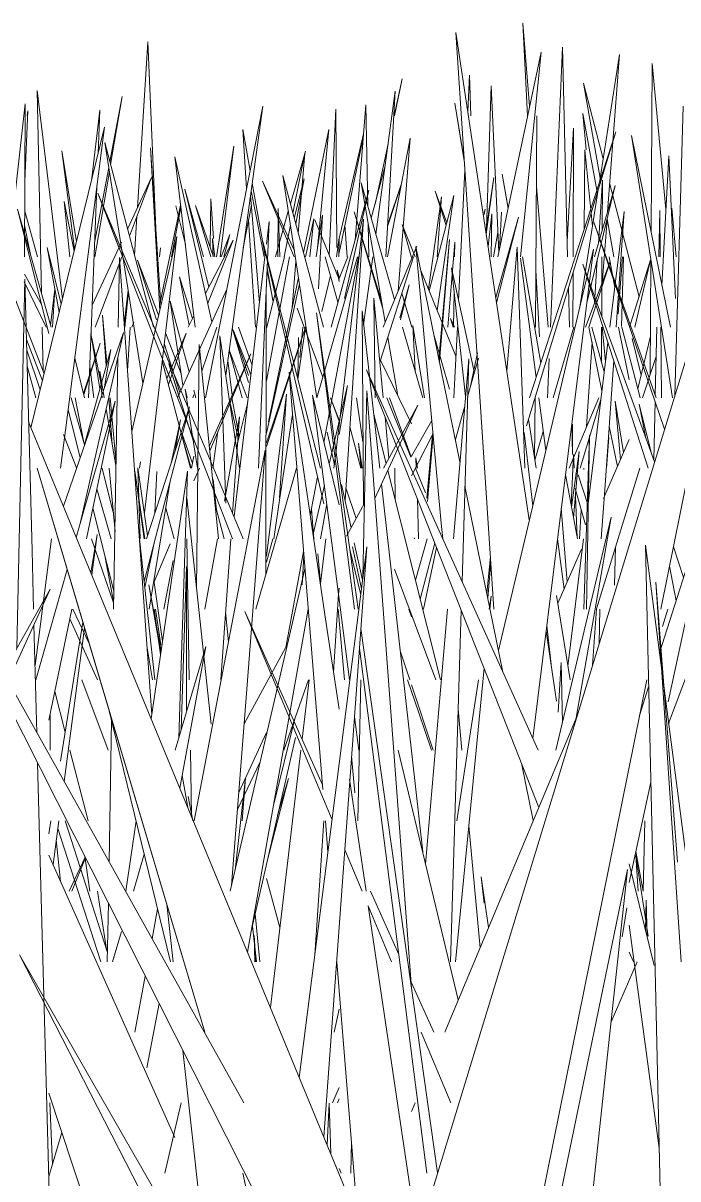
# Model space of a CAD drawing. Header units: millimetres. Extents: x -10020 to 20888, y -4665 to 12339.
# Drawn here: x 1225.4 to 1251.03, y 3071.81 to 3117.04 of the extents above; entities that cross this region are included whole.
import ezdxf

# ---------------------------------------------------------------- set-up
doc = ezdxf.new("R2010")
doc.units = ezdxf.units.MM
doc.layers.add('G-IMPT', color=8, linetype='Continuous', lineweight=9)

# ---------------------------------------------------------------- blocks, each defined once
blk = doc.blocks.new('Grass Array - 25_dwg-V18-West')
at = {"layer": 'G-IMPT'}
for p, q in [((1244.382, 3109.786), (1244.158, 3111.137)), ((1244.385, 3109.798), (1244.158, 3111.137)), ((1229.186, 3108.334), (1228.321, 3110.386)), ((1229.151, 3108.259), (1228.321, 3110.386)), ((1241.805, 3105.322), (1242.091, 3108.572)), ((1241.816, 3105.295), (1242.091, 3108.572)), ((1231.57, 3102.677), (1230.896, 3104.276)), ((1231.44, 3102.391), (1230.954, 3103.635)), ((1231.487, 3102.495), (1231.098, 3103.71)), ((1231.487, 3102.495), (1231.098, 3103.71))]:
    blk.add_line(p, q, dxfattribs=at)
blk = doc.blocks.new('Grass Array - 25_dwg-V19-West')
at = {"layer": 'G-IMPT'}
for p, q in [((1245.214, 3097.598), (1242.335, 3116.682)), ((1243.149, 3104.396), (1242.335, 3116.682)), ((1243.984, 3107.901), (1245.675, 3115.907)), ((1244.872, 3107.901), (1245.675, 3115.907)), ((1242.87, 3115.002), (1242.802, 3113.587)), ((1242.87, 3115.002), (1242.925, 3113.419)), ((1232.535, 3102.383), (1234.785, 3113.795)), ((1233.33, 3103.271), (1234.785, 3113.795)), ((1250.91, 3102.465), (1251.236, 3113.798)), ((1228.071, 3110.876), (1228.397, 3113.635)), ((1228.331, 3111.939), (1228.397, 3113.635)), ((1237.765, 3059.414), (1254.289, 3113.531)), ((1245.456, 3105.142), (1245.507, 3113.419)), ((1225.707, 3101.21), (1228.582, 3112.965)), ((1227.079, 3101.309), (1228.582, 3112.965)), ((1236.374, 3108.054), (1237.372, 3112.884)), ((1236.928, 3108.248), (1237.372, 3112.884)), ((1245.101, 3101.284), (1248.602, 3112.795)), ((1245.226, 3102.383), (1248.602, 3112.795)), ((1230.498, 3105.142), (1228.598, 3112.376)), ((1230.087, 3102.948), (1228.598, 3112.376)), ((1250.736, 3105.142), (1249.219, 3112.648)), ((1250.82, 3102.383), (1249.219, 3112.648)), ((1227.487, 3108.487), (1226.92, 3112.045)), ((1227.415, 3108.192), (1226.92, 3112.045)), ((1230.795, 3106.009), (1230.381, 3112.163)), ((1230.745, 3105.794), (1230.381, 3112.163)), ((1235.959, 3109.607), (1236.43, 3111.952)), ((1236.171, 3108.815), (1236.43, 3111.952)), ((1231.343, 3111.815), (1232.79, 3105.354)), ((1231.343, 3111.815), (1232.13, 3105.142)), ((1232.13, 3105.142), (1231.343, 3111.815)), ((1229.489, 3108.985), (1230.429, 3111.004)), ((1229.562, 3108.705), (1230.429, 3111.004)), ((1237.152, 3105.142), (1235.567, 3111.077)), ((1236.893, 3102.383), (1235.567, 3111.077)), ((1242.692, 3111.291), (1242.448, 3106.183)), ((1243.513, 3108.874), (1243.823, 3110.997)), ((1243.529, 3108.769), (1243.823, 3110.997)), ((1244.382, 3109.786), (1244.158, 3111.137)), ((1244.385, 3109.798), (1244.158, 3111.137)), ((1227.957, 3102.383), (1228.279, 3110.618)), ((1234.774, 3110.853), (1236.012, 3107.901)), ((1234.774, 3110.853), (1236.016, 3108.13)), ((1236.011, 3109.416), (1236.396, 3110.944)), ((1236.07, 3109.193), (1236.396, 3110.944)), ((1237.455, 3105.142), (1238.933, 3110.508)), ((1237.977, 3106.267), (1238.933, 3110.508)), ((1239.941, 3106.229), (1238.633, 3110.79)), ((1239.571, 3105.339), (1238.633, 3110.79)), ((1247.462, 3106.092), (1248.58, 3110.682)), ((1247.766, 3107.901), (1248.58, 3110.682)), ((1247.917, 3108.417), (1248.076, 3110.898)), ((1248.066, 3108.925), (1248.076, 3110.898)), ((1233.598, 3097.865), (1228.321, 3110.386)), ((1232.682, 3099.205), (1228.321, 3110.386)), ((1226.406, 3104.902), (1225.182, 3109.764)), ((1226.495, 3105.142), (1225.182, 3109.764)), ((1230.783, 3106.18), (1231.566, 3109.921)), ((1231.209, 3107.901), (1231.576, 3109.838)), ((1239.43, 3106.158), (1238.36, 3109.662)), ((1239.471, 3105.916), (1238.36, 3109.662)), ((1244.041, 3108.169), (1244.131, 3109.649)), ((1248.365, 3105.142), (1248.925, 3109.674)), ((1248.61, 3105.142), (1248.925, 3109.674)), ((1250.279, 3107.901), (1250.323, 3109.707)), ((1250.338, 3107.901), (1250.323, 3109.707)), ((1235.031, 3109.274), (1234.615, 3099.624)), ((1235.031, 3109.274), (1234.925, 3108.388)), ((1234.925, 3108.388), (1235.031, 3109.274)), ((1236.447, 3107.901), (1236.773, 3109.383)), ((1236.627, 3107.901), (1236.773, 3109.383)), ((1237.765, 3107.004), (1236.817, 3109.342)), ((1236.876, 3107.901), (1237.121, 3109.524)), ((1236.963, 3106.649), (1237.121, 3109.524)), ((1237.638, 3100.212), (1238.727, 3109.365)), ((1238.002, 3098.379), (1238.727, 3109.365)), ((1240.748, 3107.901), (1240.231, 3109.161)), ((1240.603, 3107.873), (1240.231, 3109.161)), ((1243.599, 3108.303), (1243.75, 3109.575)), ((1243.725, 3107.901), (1243.75, 3109.575)), ((1243.901, 3106.303), (1244.796, 3109.45)), ((1243.932, 3106.095), (1244.796, 3109.45)), ((1250.51, 3101.155), (1247.741, 3109.247)), ((1250.177, 3102.383), (1247.741, 3109.247)), ((1235.617, 3107.901), (1235.864, 3109.13)), ((1226.89, 3106.045), (1226.337, 3108.257)), ((1226.812, 3105.728), (1226.337, 3108.257)), ((1228.099, 3106), (1229.247, 3108.465)), ((1229.652, 3101.066), (1231.415, 3108.69)), ((1230.144, 3097.876), (1231.415, 3108.69)), ((1237.04, 3099.624), (1234.779, 3108.493)), ((1237.173, 3098.234), (1234.779, 3108.493)), ((1239.489, 3105.142), (1240.811, 3108.316)), ((1242.498, 3099.877), (1240.775, 3108.305)), ((1241.768, 3097.473), (1240.775, 3108.305)), ((1241.679, 3103.883), (1242.091, 3108.572)), ((1241.693, 3103.817), (1242.091, 3108.572)), ((1242.029, 3105.142), (1242.299, 3108.473)), ((1242.29, 3107.901), (1242.299, 3108.473)), ((1244.334, 3103.432), (1244.739, 3108.274)), ((1245.036, 3099.624), (1244.739, 3108.274)), ((1226.223, 3103.318), (1224.44, 3107.901)), ((1228.218, 3105.142), (1229.259, 3107.901)), ((1229.171, 3107.876), (1229.124, 3105.142)), ((1229.171, 3107.876), (1230.434, 3089.977)), ((1233.655, 3097.731), (1234.867, 3107.901)), ((1234.867, 3107.901), (1233.735, 3098.402)), ((1234.925, 3105.106), (1235.629, 3107.901)), ((1234.925, 3103.04), (1235.829, 3107.901)), ((1236.9, 3102.383), (1238.493, 3107.901)), ((1237.177, 3100.637), (1238.533, 3107.901)), ((1237.724, 3106.117), (1237.222, 3107.901)), ((1239.366, 3103.774), (1240.679, 3107.901)), ((1245.483, 3103.175), (1244.866, 3107.845)), ((1245.663, 3103.729), (1244.942, 3107.901)), ((1245.217, 3097.598), (1247.723, 3108.195)), ((1245.35, 3089.05), (1247.723, 3108.195)), ((1247.766, 3106.077), (1247.877, 3107.794)), ((1248.047, 3105.571), (1248.06, 3107.901)), ((1248.692, 3105.666), (1248.859, 3107.901)), ((1248.823, 3105.168), (1248.898, 3107.901)), ((1235.93, 3105.905), (1236.08, 3107.713)), ((1237.699, 3107.369), (1237.765, 3107.106)), ((1237.699, 3107.369), (1237.765, 3106.926)), ((1237.765, 3106.926), (1237.699, 3107.369)), ((1242.344, 3104.01), (1240.967, 3107.368)), ((1243.048, 3103.467), (1242.164, 3107.466)), ((1242.716, 3102.43), (1242.164, 3107.466)), ((1250.118, 3099.87), (1247.306, 3107.612)), ((1249.87, 3099.624), (1247.306, 3107.612)), ((1247.415, 3105.142), (1248.381, 3107.713)), ((1247.546, 3105.142), (1248.381, 3107.713)), ((1249.963, 3107.781), (1249.14, 3105.142)), ((1249.14, 3105.142), (1249.963, 3107.781)), ((1249.963, 3107.781), (1249.344, 3105.142)), ((1225.147, 3092.572), (1225.464, 3107.028)), ((1225.747, 3096.4), (1225.464, 3107.028)), ((1235.007, 3101.435), (1236.175, 3107.089)), ((1226.474, 3105.216), (1226.641, 3106.637)), ((1226.544, 3105.142), (1226.641, 3106.637)), ((1231.436, 3102.383), (1233.373, 3106.634)), ((1234.925, 3100.992), (1236.213, 3106.84)), ((1242.247, 3105.142), (1242.268, 3106.513)), ((1231.895, 3103.39), (1231.152, 3106.166)), ((1231.657, 3102.868), (1231.152, 3106.166)), ((1234.895, 3095.439), (1234.908, 3106.414)), ((1239.498, 3102.383), (1239.13, 3106.283)), ((1239.18, 3102.383), (1239.13, 3106.283)), ((1228.506, 3105.614), (1228.655, 3103.638)), ((1228.506, 3105.614), (1228.681, 3103.732)), ((1237.13, 3103.182), (1236.13, 3105.882)), ((1237.134, 3103.193), (1236.13, 3105.882)), ((1238.37, 3094.106), (1236.882, 3105.711)), ((1238.317, 3095.522), (1236.882, 3105.711)), ((1239.358, 3099.624), (1238.668, 3105.783)), ((1238.72, 3098.179), (1238.668, 3105.783)), ((1232.397, 3103.417), (1232.98, 3105.142)), ((1234.925, 3100.62), (1236.449, 3105.142)), ((1234.925, 3100.469), (1236.454, 3105.142)), ((1236.152, 3103.109), (1236.459, 3105.142)), ((1236.237, 3103.963), (1236.353, 3105.142)), ((1241.045, 3102.383), (1240.253, 3105.142)), ((1242.285, 3105.142), (1242.126, 3105.481)), ((1242.24, 3105.142), (1242.126, 3105.481)), ((1242.398, 3105.142), (1242.303, 3103.164)), ((1246.149, 3102.383), (1246.957, 3105.142)), ((1248.057, 3102.648), (1247.548, 3105.142)), ((1248.15, 3103.4), (1247.661, 3105.142)), ((1248.038, 3103.8), (1248.045, 3105.142)), ((1249.124, 3103.082), (1248.706, 3105.142)), ((1248.83, 3105.142), (1249.559, 3102.383)), ((1250.147, 3102.467), (1250.212, 3105.142)), ((1250.383, 3102.383), (1250.36, 3105.142)), ((1225.527, 3104.661), (1226.157, 3103.049)), ((1226.974, 3098.142), (1229.328, 3104.94)), ((1227.638, 3097.464), (1229.328, 3104.94)), ((1228.404, 3102.736), (1228.056, 3104.914)), ((1231.781, 3104.912), (1231.026, 3103.131)), ((1231.781, 3104.912), (1231.086, 3102.903)), ((1233.87, 3099.624), (1233.102, 3104.81)), ((1233.329, 3098.259), (1233.102, 3104.81)), ((1234.22, 3103.248), (1233.618, 3105.041)), ((1234.316, 3103.277), (1233.618, 3105.041)), ((1236.177, 3104.745), (1236.154, 3103.121)), ((1240.065, 3102.463), (1239.674, 3104.74)), ((1242.095, 3102.713), (1241.49, 3104.806)), ((1225.538, 3104.241), (1226.07, 3102.695)), ((1227.758, 3102.566), (1228.413, 3104.517)), ((1227.773, 3102.508), (1228.413, 3104.517)), ((1227.796, 3100.558), (1228.83, 3104.265)), ((1228.591, 3102.81), (1228.83, 3104.265)), ((1232.187, 3094.908), (1232.295, 3104.46)), ((1233.042, 3096.865), (1232.295, 3104.46)), ((1243.149, 3104.396), (1243.83, 3094.106)), ((1247.456, 3101.251), (1247.669, 3104.553)), ((1247.526, 3098.349), (1248.291, 3104.543)), ((1227.804, 3102.383), (1227.417, 3103.931)), ((1229.103, 3103.945), (1228.986, 3097.148)), ((1231.586, 3100.999), (1230.843, 3103.827)), ((1232.687, 3100.474), (1234.314, 3104.099)), ((1232.703, 3100.306), (1234.314, 3104.099)), ((1239.391, 3103.85), (1240.603, 3101.357)), ((1242.841, 3103.907), (1242.241, 3096.865)), ((1242.841, 3103.907), (1242.58, 3095.191)), ((1242.797, 3102.42), (1243.227, 3103.933)), ((1242.913, 3102.83), (1243.191, 3104.145)), ((1248.167, 3098.781), (1248.519, 3103.835)), ((1249.642, 3102.383), (1250.185, 3104.002)), ((1225.9, 3102.383), (1225.555, 3103.622)), ((1228.161, 3102.383), (1228.005, 3103.6)), ((1228.499, 3102.383), (1228.4, 3103.42)), ((1228.577, 3102.383), (1228.4, 3103.42)), ((1232.085, 3100.627), (1231.098, 3103.71)), ((1232.085, 3100.626), (1231.098, 3103.71)), ((1235.808, 3103.386), (1237.135, 3087.045)), ((1235.808, 3103.386), (1237.267, 3093.551)), ((1242.763, 3093.51), (1238.844, 3103.474)), ((1245.558, 3088.588), (1238.844, 3103.474)), ((1237.384, 3099.78), (1238.097, 3102.855)), ((1237.765, 3100.947), (1238.097, 3102.855)), ((1242.266, 3102.383), (1242.303, 3103.164)), ((1227.803, 3100.535), (1227.278, 3102.383)), ((1227.757, 3100.698), (1227.44, 3102.383)), ((1228.75, 3102.383), (1228.887, 3100.569)), ((1228.807, 3102.383), (1229.034, 3099.95)), ((1231.826, 3102.383), (1231.737, 3102.724)), ((1232.231, 3099.624), (1231.737, 3102.724)), ((1232.048, 3102.383), (1232.085, 3102.492)), ((1232.164, 3102.383), (1232.085, 3102.68)), ((1235.703, 3102.523), (1234.925, 3096.177)), ((1234.925, 3096.177), (1235.703, 3102.523)), ((1235.703, 3102.523), (1235.433, 3098.468)), ((1237.749, 3094.691), (1236.732, 3102.485)), ((1237.765, 3098.196), (1236.732, 3102.485)), ((1237.765, 3101.468), (1237.426, 3102.383)), ((1237.765, 3101.499), (1237.436, 3102.383)), ((1238.446, 3102.383), (1238.703, 3100.663)), ((1238.703, 3100.663), (1238.446, 3102.383)), ((1238.702, 3095.343), (1238.851, 3102.659)), ((1240.603, 3079.278), (1238.851, 3102.659)), ((1240.581, 3100.057), (1239.638, 3102.383)), ((1239.74, 3102.383), (1240.585, 3100.064)), ((1240.585, 3100.064), (1239.74, 3102.383)), ((1245.439, 3102.383), (1245.424, 3100.006)), ((1245.861, 3100.318), (1245.588, 3102.383)), ((1246.77, 3099.624), (1247.934, 3102.383)), ((1227.631, 3100.037), (1227.158, 3101.917)), ((1227.481, 3096.915), (1229.002, 3102.252)), ((1227.882, 3096.865), (1229.002, 3102.252)), ((1229.03, 3099.732), (1228.652, 3101.949)), ((1230.136, 3095.192), (1231.912, 3102.029)), ((1230.231, 3096.865), (1231.912, 3102.029)), ((1233.475, 3102.291), (1233.824, 3100.734)), ((1233.749, 3100.438), (1234.182, 3102.156)), ((1239.167, 3098.441), (1240.857, 3102.093)), ((1239.509, 3099.624), (1240.857, 3102.093)), ((1242.321, 3100.745), (1242.68, 3102.008)), ((1247.205, 3099.624), (1248.017, 3102.319)), ((1248.901, 3100.235), (1248.578, 3102.249)), ((1248.786, 3099.971), (1248.578, 3102.249)), ((1250.004, 3100.183), (1249.521, 3102.136)), ((1249.759, 3100.86), (1249.521, 3102.136)), ((1250.086, 3099.957), (1250.142, 3102.232)), ((1231.554, 3101.523), (1231.192, 3099.816)), ((1231.554, 3101.523), (1231.356, 3100.32)), ((1233.276, 3098.336), (1233.875, 3101.64)), ((1233.598, 3097.865), (1233.875, 3101.64)), ((1235.451, 3098.468), (1235.943, 3101.726)), ((1239.123, 3101.724), (1239.607, 3099.804)), ((1239.721, 3100.012), (1239.568, 3101.633)), ((1240.603, 3100.096), (1241.399, 3101.492)), ((1245.486, 3099.624), (1245.179, 3101.54)), ((1251.919, 3101.795), (1250.366, 3094.106)), ((1225.613, 3101.438), (1239.977, 3066.658)), ((1227.079, 3101.309), (1226.862, 3099.624)), ((1233.025, 3101.063), (1232.826, 3099.624)), ((1237.305, 3101.037), (1237.584, 3099.76)), ((1237.584, 3099.76), (1237.305, 3101.037)), ((1238.625, 3099.624), (1238.191, 3101.248)), ((1245.349, 3098.153), (1245.015, 3101.022)), ((1245.434, 3099.944), (1245.762, 3101.063)), ((1248.662, 3099.685), (1248.34, 3101.264)), ((1226.98, 3100.943), (1227.491, 3099.635)), ((1231.973, 3099.624), (1231.582, 3100.999)), ((1231.586, 3100.999), (1231.947, 3099.624)), ((1232.027, 3099.807), (1231.618, 3100.999)), ((1238.528, 3100.604), (1238.628, 3099.624)), ((1238.528, 3100.604), (1238.674, 3099.624)), ((1240.603, 3099.324), (1241.446, 3100.979)), ((1241.202, 3098.448), (1241.419, 3100.926)), ((1241.233, 3098.327), (1241.451, 3100.931)), ((1247.351, 3094.106), (1247.568, 3100.916)), ((1247.456, 3094.106), (1247.568, 3100.916)), ((1248.121, 3098.443), (1249.124, 3100.748)), ((1248.241, 3099.624), (1248.33, 3100.822)), ((1231.991, 3099.624), (1232.085, 3100.101)), ((1232.093, 3085.829), (1234.878, 3100.329)), ((1234.153, 3090.973), (1234.878, 3100.329)), ((1237.568, 3099.624), (1237.638, 3100.212)), ((1246.942, 3100.155), (1246.856, 3098.177)), ((1246.87, 3098.101), (1247.161, 3100.278)), ((1246.967, 3099.624), (1246.942, 3100.155)), ((1246.949, 3097.68), (1247.161, 3100.278)), ((1229.951, 3099.624), (1229.989, 3099.873)), ((1229.957, 3099.624), (1229.989, 3099.873)), ((1240.839, 3099.624), (1240.777, 3100.029)), ((1240.791, 3099.624), (1240.777, 3100.029)), ((1250.308, 3092.401), (1252.653, 3099.76)), ((1225.949, 3099.624), (1227.843, 3093.25)), ((1232.506, 3077.552), (1225.949, 3099.624)), ((1228.926, 3097.889), (1228.493, 3099.624)), ((1228.996, 3097.148), (1228.761, 3099.624)), ((1230.143, 3096.865), (1229.771, 3099.512)), ((1230.165, 3096.865), (1229.771, 3099.512)), ((1230.27, 3096.986), (1229.893, 3099.644)), ((1229.975, 3096.865), (1229.893, 3099.644)), ((1230.411, 3089.82), (1231.838, 3099.511)), ((1230.56, 3097.875), (1230.633, 3099.493)), ((1231.53, 3090.296), (1231.838, 3099.511)), ((1232.085, 3099.133), (1232.305, 3099.624)), ((1232.682, 3099.205), (1233.595, 3096.865)), ((1235.538, 3097.664), (1236.103, 3099.624)), ((1236.641, 3097.769), (1236.926, 3099.292)), ((1239.674, 3099.537), (1241.74, 3091.347)), ((1239.966, 3098.383), (1239.948, 3099.624)), ((1241.147, 3098.661), (1240.757, 3099.624)), ((1247.101, 3096.865), (1246.631, 3099.384)), ((1247.126, 3099.36), (1247.508, 3098.202)), ((1247.349, 3099.576), (1247.352, 3099.624)), ((1247.842, 3094.125), (1249.537, 3099.624)), ((1228.845, 3096.865), (1228.289, 3098.822)), ((1231.16, 3099.135), (1230.331, 3094.106)), ((1232.971, 3097.999), (1232.832, 3099.184)), ((1232.971, 3097.999), (1232.832, 3099.184)), ((1236.749, 3097.045), (1237.192, 3098.957)), ((1238.235, 3097.29), (1237.857, 3098.99)), ((1238.033, 3098.853), (1238.433, 3097.654)), ((1239.816, 3095.535), (1239.427, 3099.004)), ((1244.183, 3091.637), (1242.692, 3098.928)), ((1247.004, 3098.837), (1247.41, 3097.415)), ((1248.167, 3098.781), (1248.033, 3096.865)), ((1232.76, 3089.606), (1231.803, 3098.461)), ((1235.451, 3098.468), (1235.209, 3096.865)), ((1240.883, 3096.865), (1240.831, 3098.422)), ((1247.094, 3096.898), (1247.018, 3098.529)), ((1228.13, 3098.055), (1228.946, 3094.814)), ((1231.307, 3096.865), (1230.982, 3098.056)), ((1233.268, 3096.865), (1232.906, 3098.25)), ((1233.598, 3097.865), (1234.019, 3096.865)), ((1236.777, 3096.865), (1236.689, 3098.023)), ((1237.287, 3098.232), (1237.045, 3096.865)), ((1238.06, 3096.971), (1238.761, 3098.254)), ((1246.697, 3095.172), (1246.466, 3098.059)), ((1247.247, 3097.988), (1247.174, 3096.865)), ((1235.538, 3097.664), (1234.511, 3094.106)), ((1241.823, 3096.865), (1241.768, 3097.473)), ((1245.217, 3097.598), (1244.009, 3092.488)), ((1246.254, 3088.588), (1248.418, 3097.715)), ((1247.053, 3089.858), (1248.418, 3097.715)), ((1228.051, 3095.533), (1228.292, 3097.024)), ((1228.083, 3095.458), (1228.292, 3097.024)), ((1228.986, 3097.148), (1228.933, 3094.106)), ((1226.507, 3096.865), (1225.867, 3091.902)), ((1228.076, 3096.865), (1228.938, 3094.36)), ((1230.551, 3091.347), (1229.955, 3096.865)), ((1230.541, 3096.75), (1230.161, 3094.961)), ((1230.527, 3095.18), (1231.159, 3096.669)), ((1231.9, 3091.347), (1231.804, 3096.865)), ((1232.509, 3094.106), (1233.009, 3096.865)), ((1233.528, 3096.865), (1233.136, 3091.347)), ((1234.925, 3095.954), (1235.176, 3096.865)), ((1236.21, 3075.78), (1238.854, 3096.542)), ((1237.036, 3095.111), (1237.243, 3096.865)), ((1238.21, 3087.726), (1238.854, 3096.542)), ((1238.289, 3096.544), (1238.646, 3094.909)), ((1238.646, 3094.909), (1238.289, 3096.544)), ((1238.689, 3095.243), (1238.364, 3096.707)), ((1240.722, 3096.865), (1240.709, 3096.901)), ((1240.725, 3096.865), (1240.709, 3096.901)), ((1240.757, 3095.246), (1241.217, 3096.865)), ((1241.512, 3096.691), (1240.946, 3094.494)), ((1241.071, 3094.106), (1241.58, 3096.517)), ((1246.577, 3094.897), (1246.318, 3096.858)), ((1246.726, 3091.881), (1247.342, 3096.865)), ((1248.589, 3096.546), (1248.548, 3095.05)), ((1250.88, 3088.006), (1249.76, 3096.612)), ((1250.866, 3048), (1249.76, 3096.612)), ((1251.245, 3095.342), (1250.859, 3096.546)), ((1225.747, 3096.4), (1225.808, 3094.106)), ((1228.938, 3094.403), (1228.614, 3096.131)), ((1235.678, 3092.608), (1236.379, 3096.362)), ((1236.329, 3095.062), (1236.391, 3096.206)), ((1237.038, 3095.128), (1236.94, 3096.269)), ((1238.616, 3094.667), (1238.187, 3096.447)), ((1243.694, 3096.156), (1243.551, 3094.728)), ((1247.258, 3096.461), (1246.333, 3094.337)), ((1226.23, 3092.528), (1227.125, 3095.666)), ((1230.903, 3094.106), (1231.278, 3096.011)), ((1231.585, 3089.381), (1231.794, 3095.783)), ((1231.794, 3095.783), (1231.791, 3090.146)), ((1235.869, 3093.253), (1236.433, 3095.686)), ((1239.938, 3095.677), (1241.554, 3091.347)), ((1243.708, 3095.951), (1243.589, 3094.539)), ((1250.957, 3094.437), (1250.705, 3095.786)), ((1230.858, 3092.854), (1230.518, 3095.243)), ((1238.317, 3095.522), (1238.516, 3094.106)), ((1239.816, 3095.535), (1241.04, 3084.606)), ((1250.747, 3086.513), (1250.165, 3095.161)), ((1251.019, 3084.204), (1250.165, 3095.161)), ((1218.514, 3077.552), (1226.46, 3094.888)), ((1221.819, 3086.7), (1226.46, 3094.888)), ((1230.788, 3092.376), (1230.317, 3095.061)), ((1230.801, 3092.464), (1230.317, 3095.061)), ((1237.749, 3094.691), (1237.549, 3091.649)), ((1237.749, 3094.691), (1237.765, 3094.924)), ((1237.749, 3094.691), (1238.182, 3091.347)), ((1243.643, 3094.106), (1243.72, 3094.613)), ((1243.671, 3094.106), (1243.72, 3094.613)), ((1246.812, 3091.347), (1246.284, 3094.641)), ((1226.406, 3089.765), (1227.309, 3094.106)), ((1227.987, 3092.766), (1227.349, 3094.106)), ((1230.781, 3092.334), (1230.532, 3094.106)), ((1230.785, 3092.712), (1230.577, 3094.106)), ((1233.324, 3093.997), (1233.438, 3092.835)), ((1237.119, 3087.238), (1234.073, 3094.018)), ((1237.494, 3085.865), (1234.073, 3094.018)), ((1236.557, 3094.106), (1234.182, 3080.69)), ((1237.981, 3091.347), (1237.726, 3094.106)), ((1240.603, 3093.808), (1240.493, 3094.106)), ((1241.156, 3084.125), (1241.994, 3093.964)), ((1242.006, 3094.106), (1241.994, 3093.964)), ((1242.546, 3094.06), (1242.134, 3080.311)), ((1247.841, 3094.106), (1247.688, 3091.913)), ((1247.949, 3092.766), (1247.977, 3094.106)), ((1250.428, 3093.431), (1250.631, 3094.106)), ((1250.65, 3090.485), (1251.432, 3094.106)), ((1225.824, 3093.501), (1225.937, 3089.274)), ((1226.863, 3088.158), (1227.74, 3093.598)), ((1227.004, 3087.366), (1227.805, 3093.377)), ((1227.231, 3093.732), (1228.309, 3091.347)), ((1237.765, 3090.192), (1237.267, 3093.551)), ((1238.622, 3093.358), (1241.623, 3072.048)), ((1242.763, 3093.51), (1245.581, 3086.342)), ((1245.895, 3093.453), (1246.085, 3091.825)), ((1232.506, 3077.552), (1227.843, 3093.25)), ((1233.506, 3083.07), (1235.869, 3093.253)), ((1246.284, 3090.504), (1245.87, 3093.249)), ((1250.669, 3089.629), (1251.965, 3093.093)), ((1226.23, 3092.528), (1225.894, 3091.347)), ((1230.463, 3091.347), (1230.25, 3092.592)), ((1231.35, 3088.588), (1232.553, 3092.648)), ((1231.533, 3087.105), (1232.553, 3092.648)), ((1234.048, 3089.624), (1235.75, 3092.74)), ((1241.201, 3072.034), (1238.565, 3092.586)), ((1240.158, 3092.482), (1240.536, 3091.347)), ((1246.349, 3090.073), (1246.464, 3092.021)), ((1246.509, 3089.662), (1246.464, 3092.021)), ((1242.919, 3086.442), (1243.444, 3091.793)), ((1234.035, 3074.793), (1224.81, 3091.288)), ((1227.691, 3091.347), (1228.724, 3088.588)), ((1235.61, 3088.588), (1236.576, 3091.347)), ((1236.317, 3089.023), (1236.592, 3091.347)), ((1238.62, 3091.347), (1238.508, 3085.829)), ((1240.889, 3090.053), (1240.45, 3091.347)), ((1240.603, 3091.145), (1241.456, 3088.588)), ((1242.383, 3085.829), (1243.223, 3091.347)), ((1249.809, 3091.347), (1243.444, 3059.833)), ((1249.525, 3089.942), (1249.886, 3091.075)), ((1227.047, 3089.297), (1226.639, 3090.883)), ((1234.153, 3090.973), (1233.558, 3083.293)), ((1224.743, 3090.505), (1236.869, 3066.516)), ((1231.53, 3090.296), (1231.489, 3089.058)), ((1242.577, 3088.588), (1242.43, 3090.199)), ((1226.453, 3088.588), (1226.455, 3089.998)), ((1228.858, 3089.768), (1228.763, 3084.22)), ((1231.17, 3080.311), (1228.77, 3090.128)), ((1235.207, 3086.481), (1236.039, 3089.814)), ((1238.369, 3089.897), (1238.538, 3088.588)), ((1241.385, 3088.588), (1240.889, 3090.053)), ((1247.083, 3089.931), (1241.903, 3077.552)), ((1234.925, 3089.278), (1233.84, 3086.934)), ((1236.056, 3089.09), (1234.315, 3081.443)), ((1227.939, 3085.829), (1227.229, 3088.588)), ((1231.993, 3085.991), (1231.948, 3088.588)), ((1235.078, 3078.52), (1236.266, 3088.588)), ((1238.39, 3086.921), (1238.257, 3088.36)), ((1240.08, 3088.588), (1242.434, 3078.82)), ((1225.968, 3088.081), (1227.035, 3048)), ((1233.789, 3086.273), (1234.68, 3088.129)), ((1245.369, 3085.835), (1244.923, 3088.015)), ((1250.88, 3088.006), (1256.088, 3048)), ((1231.844, 3086.351), (1231.624, 3087.603)), ((1234.105, 3087.506), (1233.698, 3083.896)), ((1233.698, 3083.896), (1234.105, 3087.506)), ((1234.106, 3087.509), (1233.978, 3085.829)), ((1234.942, 3084.197), (1235.785, 3087.482)), ((1235.363, 3086.047), (1235.785, 3087.482)), ((1238.21, 3087.726), (1237.168, 3073.459)), ((1238.822, 3083.07), (1238.172, 3087.451)), ((1249.971, 3087.337), (1249.124, 3083.416)), ((1231.86, 3086.773), (1232.036, 3085.829)), ((1242.919, 3086.442), (1242.846, 3085.633)), ((1250.747, 3086.513), (1251.164, 3080.311)), ((1226.488, 3085.829), (1226.406, 3085.321)), ((1226.569, 3084.11), (1226.799, 3085.829)), ((1227.042, 3085.829), (1228.702, 3080.675)), ((1229.418, 3083.07), (1229.823, 3085.822)), ((1237.166, 3085.829), (1236.821, 3080.578)), ((1237.234, 3085.829), (1237.333, 3084.601)), ((1242.324, 3080.311), (1242.846, 3085.633)), ((1242.846, 3085.633), (1243.285, 3080.854)), ((1249.676, 3083.07), (1249.743, 3085.829)), ((1226.757, 3085.521), (1228.44, 3080.311)), ((1226.698, 3085.076), (1226.863, 3083.453)), ((1226.406, 3084.475), (1231.342, 3073.426)), ((1227.197, 3083.07), (1227.826, 3084.406)), ((1227.304, 3083.07), (1227.837, 3084.383)), ((1228.01, 3083.07), (1227.81, 3084.437)), ((1230.142, 3084.514), (1229.714, 3083.07)), ((1238.666, 3083.07), (1237.988, 3084.687)), ((1249.38, 3084.474), (1249.864, 3081.314)), ((1249.38, 3084.474), (1249.479, 3083.07)), ((1249.385, 3084.621), (1249.674, 3083.07)), ((1241.631, 3048), (1249.06, 3083.922)), ((1248.37, 3077.521), (1249.06, 3083.922)), ((1250.101, 3080.165), (1249.124, 3084.144)), ((1234.925, 3083.569), (1235.447, 3081.65)), ((1243.615, 3081.644), (1243.328, 3083.63)), ((1243.444, 3082.605), (1243.328, 3083.63)), ((1228.305, 3083.07), (1228.663, 3080.795)), ((1240.103, 3080.599), (1238.992, 3083.07)), ((1228.735, 3082.608), (1228.695, 3080.311)), ((1231.268, 3080.311), (1231.019, 3082.559)), ((1239.823, 3080.311), (1238.907, 3082.497)), ((1240.838, 3069.477), (1238.907, 3082.497)), ((1249.762, 3081.544), (1249.794, 3082.724)), ((1249.829, 3081.273), (1249.794, 3082.724)), ((1230.447, 3081.208), (1230.663, 3082.382)), ((1234.485, 3082.191), (1234.67, 3080.311)), ((1248.849, 3081.29), (1249.033, 3082.419)), ((1234.54, 3080.311), (1234.374, 3081.703)), ((1250.297, 3073.02), (1249.124, 3081.738)), ((1229.247, 3081.491), (1228.897, 3080.311)), ((1234.466, 3080.311), (1234.447, 3081.333)), ((1234.509, 3080.311), (1234.447, 3081.333)), ((1249.291, 3080.311), (1249.124, 3080.68)), ((1225.253, 3080.587), (1236.715, 3058.239)), ((1225.253, 3080.587), (1228.536, 3074.873)), ((1237.682, 3080.311), (1238.499, 3070.236)), ((1248.418, 3077.961), (1249.431, 3080.311)), ((1229.774, 3077.552), (1230.179, 3079.751)), ((1241.471, 3077.552), (1240.603, 3079.484)), ((1230.237, 3076.165), (1230.72, 3078.681)), ((1237.575, 3077.552), (1237.765, 3078.451)), ((1242.137, 3074.793), (1240.98, 3077.552)), ((1248.37, 3077.521), (1245.4, 3049.962)), ((1232.669, 3067.681), (1231.654, 3076.833)), ((1237.511, 3074.793), (1237.765, 3075.388)), ((1229.258, 3066.516), (1226.406, 3075.172)), ((1229.258, 3066.516), (1226.406, 3075.172)), ((1226.441, 3074.793), (1226.547, 3072.382)), ((1241.924, 3051.575), (1228.536, 3074.873)), ((1230.945, 3072.034), (1231.585, 3074.793)), ((1237.299, 3073.143), (1237.382, 3074.774)), ((1237.439, 3072.804), (1237.382, 3074.774)), ((1237.707, 3074.793), (1237.765, 3074.945)), ((1240.749, 3074.793), (1240.603, 3074.445)), ((1226.916, 3073.626), (1226.406, 3071.907)), ((1238.252, 3073.287), (1238.226, 3072.034)), ((1237.854, 3072.034), (1237.765, 3072.221)), ((1233.994, 3072.034), (1236.42, 3061.152))]:
    blk.add_line(p, q, dxfattribs=at)
blk = doc.blocks.new('Grass Array - Grass Array-439229-West')
for name in ['Grass Array - 25_dwg-V19-West', 'Grass Array - 25_dwg-V18-West']:
    blk.add_blockref(name, (0, 0))
blk = doc.blocks.new('Grass Array - Grass Array-V20-West')
blk.add_blockref('Grass Array - 25_dwg-V18-West', (0, 0))
blk.add_blockref('Grass Array - 25_dwg-V18-West', (0, 0))
blk = doc.blocks.new('Grass Array - 25_dwg-V26-West')
at = {"layer": 'G-IMPT'}
for p, q in [((1244.382, 3109.786), (1244.158, 3111.137)), ((1244.385, 3109.798), (1244.158, 3111.137)), ((1229.186, 3108.334), (1228.321, 3110.386)), ((1229.151, 3108.259), (1228.321, 3110.386)), ((1241.805, 3105.322), (1242.032, 3107.901)), ((1241.816, 3105.295), (1242.035, 3107.901))]:
    blk.add_line(p, q, dxfattribs=at)
blk = doc.blocks.new('Grass Array - 25_dwg-V27-West')
at = {"layer": 'G-IMPT'}
for p, q in [((1244.382, 3109.786), (1244.158, 3111.137)), ((1244.385, 3109.798), (1244.158, 3111.137)), ((1229.186, 3108.334), (1228.321, 3110.386)), ((1229.151, 3108.259), (1228.321, 3110.386)), ((1241.805, 3105.322), (1242.032, 3107.901)), ((1241.816, 3105.295), (1242.035, 3107.901)), ((1231.57, 3102.677), (1230.896, 3104.276)), ((1231.44, 3102.391), (1230.954, 3103.635))]:
    blk.add_line(p, q, dxfattribs=at)
blk = doc.blocks.new('Grass Array - Grass Array-440235-West')
for name in ['Grass Array - 25_dwg-V27-West', 'Grass Array - 25_dwg-V18-West', 'Grass Array - 25_dwg-V18-West', 'Grass Array - 25_dwg-V18-West', 'Grass Array - 25_dwg-V18-West', 'Grass Array - 25_dwg-V18-West', 'Grass Array - 25_dwg-V18-West', 'Grass Array - 25_dwg-V26-West', 'Grass Array - 25_dwg-V26-West', 'Grass Array - 25_dwg-V26-West']:
    blk.add_blockref(name, (0, 0))
blk = doc.blocks.new('Grass Array - 25_dwg-V42-West')
at = {"layer": 'G-IMPT'}
for p in [(1242.673, 3111.578), (1242.665, 3111.693)]:
    blk.add_line(p, (1242.294, 3113.912), dxfattribs=at)
blk = doc.blocks.new('Grass Array - 25_dwg-V43-West')
at = {"layer": 'G-IMPT'}
for p, q in [((1245.148, 3113.419), (1244.955, 3117.043)), ((1245.227, 3113.788), (1244.955, 3117.043)), ((1229.876, 3109.817), (1230.276, 3116.317)), ((1230.613, 3108.708), (1230.276, 3116.317)), ((1246.04, 3105.142), (1246.509, 3116.099)), ((1246.714, 3107.901), (1246.509, 3116.099)), ((1247.957, 3110.804), (1248.748, 3115.818)), ((1248.279, 3109.654), (1248.748, 3115.818)), ((1249.979, 3108.889), (1250.019, 3115.463)), ((1250.565, 3109.759), (1250.019, 3115.463)), ((1239.928, 3113.419), (1240.243, 3114.861)), ((1239.943, 3113.419), (1240.243, 3114.861)), ((1243.723, 3114.584), (1243.533, 3109.011)), ((1243.723, 3114.584), (1244.025, 3108.097)), ((1247.333, 3114.697), (1248.103, 3111.733)), ((1247.333, 3114.697), (1247.983, 3110.971)), ((1226.937, 3106.239), (1225.949, 3114.409)), ((1226.122, 3106.456), (1225.949, 3114.409)), ((1228.796, 3111.621), (1229.278, 3114.165)), ((1228.824, 3111.516), (1229.278, 3114.165)), ((1239.21, 3108.78), (1239.967, 3114.378)), ((1239.603, 3107.901), (1239.967, 3114.378)), ((1224.814, 3107.901), (1225.484, 3113.884)), ((1225.451, 3107.901), (1225.484, 3113.884)), ((1237.375, 3107.966), (1237.644, 3113.681)), ((1237.683, 3108.268), (1237.644, 3113.681)), ((1238.393, 3108.549), (1238.811, 3113.84)), ((1238.895, 3109.878), (1238.811, 3113.84)), ((1242.673, 3111.578), (1242.294, 3113.912)), ((1242.665, 3111.693), (1242.294, 3113.912)), ((1225.468, 3110.856), (1225.577, 3113.605)), ((1225.554, 3113.419), (1225.577, 3113.605)), ((1247.887, 3110.365), (1247.313, 3113.505)), ((1247.437, 3112.086), (1247.313, 3113.505)), ((1234.284, 3111.256), (1233.999, 3112.875)), ((1234.148, 3110.563), (1233.999, 3112.875)), ((1246.698, 3108.506), (1246.941, 3112.934)), ((1246.928, 3107.901), (1246.941, 3112.934)), ((1237.765, 3108.619), (1238.722, 3112.716)), ((1237.765, 3108.055), (1238.709, 3112.55)), ((1239.175, 3109.962), (1239.689, 3112.319)), ((1239.666, 3107.901), (1240.546, 3112.543)), ((1240.075, 3106.55), (1240.546, 3112.543)), ((1232.975, 3107.901), (1233.65, 3112.222)), ((1233.115, 3107.901), (1233.65, 3112.222)), ((1235.863, 3109.968), (1236.453, 3112.037)), ((1247.393, 3112.086), (1247.36, 3108.966)), ((1247.393, 3112.086), (1247.36, 3108.966)), ((1247.393, 3112.086), (1247.684, 3109.08)), ((1239.029, 3109.41), (1239.573, 3111.463)), ((1250.678, 3111.853), (1250.405, 3106.781)), ((1250.678, 3111.853), (1250.941, 3106.26)), ((1228.195, 3108.45), (1228.753, 3111.394)), ((1228.204, 3107.901), (1228.777, 3111.242)), ((1232.664, 3106.705), (1231.734, 3110.54)), ((1232.46, 3107.901), (1231.734, 3110.54)), ((1234.87, 3107.93), (1234.368, 3110.779)), ((1239.672, 3109.121), (1240.197, 3110.705)), ((1239.675, 3109.18), (1240.202, 3110.729)), ((1245.951, 3105.142), (1245.49, 3110.652)), ((1247.187, 3105.926), (1247.914, 3110.531)), ((1248.362, 3110.739), (1249.509, 3106.325)), ((1227.397, 3108.119), (1227.001, 3110.066)), ((1227.222, 3107.901), (1227.001, 3110.066)), ((1232.719, 3108.28), (1232.753, 3110.169)), ((1232.85, 3108.618), (1232.753, 3110.169)), ((1234.652, 3106.096), (1234.302, 3110.301)), ((1234.838, 3107.901), (1234.327, 3110.481)), ((1241.271, 3106.626), (1241.781, 3110.24)), ((1241.298, 3106.56), (1242.266, 3110.295)), ((1241.963, 3109.126), (1241.535, 3110.46)), ((1241.988, 3109.224), (1241.535, 3110.46)), ((1241.613, 3105.79), (1242.266, 3110.295)), ((1241.613, 3107.901), (1241.781, 3110.24)), ((1225.966, 3107.901), (1225.461, 3109.68)), ((1231.374, 3109.894), (1231.749, 3108.375)), ((1231.374, 3109.894), (1231.749, 3108.375)), ((1232.746, 3107.901), (1232.143, 3109.904)), ((1232.842, 3107.933), (1232.143, 3109.904)), ((1234.018, 3108.244), (1234.334, 3109.92)), ((1235.273, 3107.901), (1235.78, 3109.678)), ((1235.37, 3107.901), (1235.381, 3109.789)), ((1235.451, 3107.901), (1235.381, 3109.789)), ((1243.444, 3109.629), (1243.481, 3109.76)), ((1243.444, 3109.551), (1243.481, 3109.76)), ((1250.961, 3107.901), (1250.79, 3109.795)), ((1229.761, 3107.947), (1229.856, 3109.484)), ((1234.496, 3105.142), (1234.226, 3109.348)), ((1238.936, 3107.901), (1238.909, 3109.183)), ((1248.053, 3106.686), (1248.256, 3109.351)), ((1248.259, 3109.388), (1248.518, 3107.901)), ((1225.706, 3107.92), (1225.458, 3109.135)), ((1233.153, 3107.901), (1233.491, 3108.776)), ((1233.255, 3107.901), (1233.491, 3108.776)), ((1238.085, 3107.901), (1237.991, 3109.131)), ((1243.819, 3107.901), (1243.985, 3108.853)), ((1230.732, 3107.901), (1230.774, 3108.252)), ((1232.541, 3106.466), (1233.615, 3108.548)), ((1232.628, 3106.078), (1233.615, 3108.548)), ((1232.811, 3108.618), (1232.9, 3107.901)), ((1232.811, 3108.618), (1232.843, 3107.901)), ((1237.672, 3107.901), (1237.773, 3108.637)), ((1237.752, 3107.901), (1237.773, 3108.637)), ((1238.115, 3107.901), (1237.765, 3107.046)), ((1238.73, 3105.235), (1239.091, 3107.901)), ((1248.558, 3106.698), (1248.338, 3107.901)), ((1249.944, 3103.285), (1249.972, 3107.818)), ((1230.626, 3105.428), (1229.879, 3107.771)), ((1230.705, 3105.619), (1229.879, 3107.771)), ((1235.186, 3106.143), (1234.948, 3107.347)), ((1235.178, 3106.185), (1234.953, 3107.463)), ((1245.609, 3104.766), (1245.47, 3107.381)), ((1226.302, 3105.142), (1225.446, 3106.922)), ((1226.123, 3106.029), (1225.448, 3107.217)), ((1231.518, 3107.113), (1232.031, 3105.478)), ((1231.518, 3107.113), (1231.898, 3105.22)), ((1237.098, 3105.761), (1237.427, 3107.172)), ((1246.921, 3105.142), (1246.927, 3107.287)), ((1229.512, 3106.587), (1229.354, 3105.281)), ((1229.354, 3105.281), (1229.512, 3106.587)), ((1229.524, 3106.51), (1229.376, 3105.142)), ((1240.147, 3105.514), (1240.517, 3106.795)), ((1240.17, 3105.433), (1240.517, 3106.795)), ((1240.612, 3105.142), (1240.223, 3106.469)), ((1246.782, 3105.142), (1246.744, 3106.686)), ((1231.857, 3105.142), (1232.085, 3105.583)), ((1226.188, 3103.408), (1226.15, 3105.142)), ((1229.484, 3103.44), (1229.589, 3105.142)), ((1229.727, 3105.341), (1229.656, 3105.142)), ((1234.228, 3102.977), (1233.585, 3105.113)), ((1234.36, 3103.652), (1233.832, 3105.142)), ((1241.113, 3102.383), (1240.654, 3105.207)), ((1240.746, 3103.425), (1240.654, 3105.207)), ((1248.066, 3105.142), (1248.198, 3103.784)), ((1228.453, 3102.915), (1228.089, 3104.711)), ((1231.588, 3103.317), (1230.972, 3104.922)), ((1249.241, 3104.705), (1249.594, 3103.26)), ((1249.954, 3104.793), (1249.469, 3102.726)), ((1249.469, 3102.726), (1249.954, 3104.793)), ((1231.531, 3102.591), (1230.922, 3104.499)), ((1233.976, 3102.383), (1233.465, 3104.243)), ((1233.467, 3104.262), (1234.166, 3102.383)), ((1233.408, 3103.833), (1233.589, 3102.383)), ((1245.987, 3103.915), (1245.922, 3102.383)), ((1233.861, 3100.879), (1233.563, 3102.383)), ((1246.907, 3100.155), (1246.877, 3101.368)), ((1246.911, 3101.347), (1246.908, 3100.155))]:
    blk.add_line(p, q, dxfattribs=at)
blk = doc.blocks.new('Grass Array - Grass Array-440908-West')
for name in ['Grass Array - 25_dwg-V43-West', 'Grass Array - 25_dwg-V42-West', 'Grass Array - 25_dwg-V42-West', 'Grass Array - 25_dwg-V42-West']:
    blk.add_blockref(name, (0, 0))

msp = doc.modelspace()

# ---------------------------------------------------------------- block references
for name in ['Grass Array - Grass Array-439229-West', 'Grass Array - Grass Array-440908-West', 'Grass Array - Grass Array-V20-West', 'Grass Array - Grass Array-440235-West']:
    msp.add_blockref(name, (0, 0))

doc.saveas('drawing.dxf')
